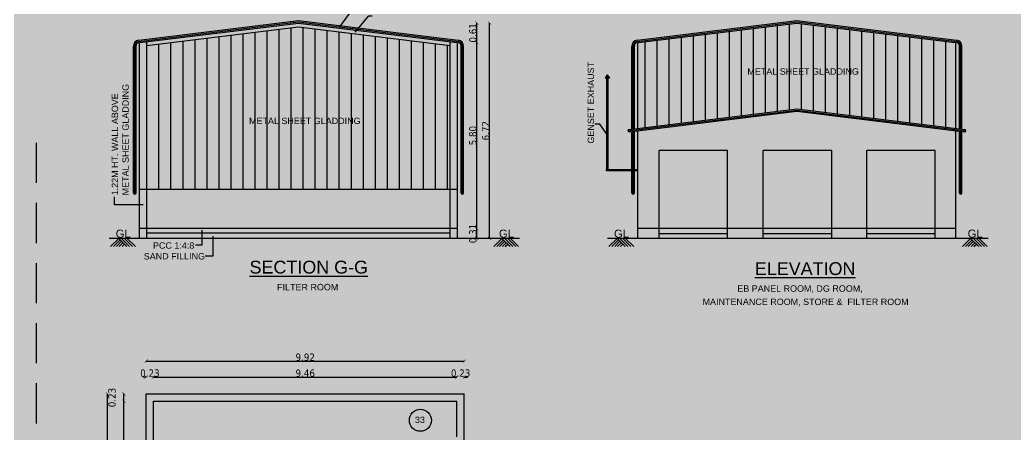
# Model space of a CAD drawing. Header units: metres. Extents: x 0 to 11269, y -5244 to -4054.
# Drawn here: x 10442.17 to 10473.21, y -4826.11 to -4813.19 of the extents above; entities that cross this region are included whole.
import ezdxf

# ---------------------------------------------------------------- set-up
doc = ezdxf.new("R2010")
doc.units = ezdxf.units.M
doc.header["$MEASUREMENT"] = 0
doc.header["$PDMODE"] = 2
doc.linetypes.add('HIDDEN', pattern=[0.375, 0.25, -0.125])
for name, color, linetype in [('2CON', 5, 'Continuous'), ('3CON', 3, 'Continuous'), ('BOUNDARY', 6, 'Continuous'), ('DIM', 3, 'Continuous'), ('DIST_EXIT', 7, 'Continuous'), ('TEX', 2, 'Continuous')]:
    doc.layers.add(name, color=color, linetype=linetype)
doc.styles.get("Standard").update_dxf_attribs({"font": 'arial.ttf'})
doc.styles.add('STYLE1', font='tahoma.ttf', dxfattribs={"height": 0.23})
doc.styles.add('SUBBU3', font='swissl.ttf', dxfattribs={"width": 0.8})
doc.dimstyles.new('300', dxfattribs={"dimscale": 0.1, "dimtxt": 500, "dimasz": 2000, "dimexe": 400, "dimexo": 1500, "dimgap": 0, "dimtad": 1, "dimlfac": 0.001, "dimzin": 0, "dimdsep": 46, "dimtxsty": 'Standard', "dimcen": 800, "dimse1": 1, "dimse2": 1, "dimclrd": 1, "dimclre": 5, "dimclrt": 3, "dimadec": 0, "dimazin": 0, "dimtfac": 1, "dimtix": 1, "dimtofl": 0, "dimtmove": 1, "dimatfit": 3, "dimfxl": 0, "dimtolj": 1, "dimtzin": 0, "dimarcsym": 0})
doc.dimstyles.new('FLOOR PLAN', dxfattribs={"dimtxt": 0.4, "dimasz": 0.1, "dimexe": 0.18, "dimexo": 0.0625, "dimgap": 0, "dimtad": 1, "dimzin": 0, "dimdsep": 46, "dimtxsty": 'Standard', "dimblk": 'ARCHTICK', "dimcen": 0.09, "dimse1": 1, "dimse2": 1, "dimclrd": 254, "dimclrt": 3, "dimadec": 0, "dimazin": 0, "dimtfac": 1, "dimtix": 1, "dimtofl": 0, "dimtmove": 1, "dimatfit": 0, "dimfxl": 0, "dimtolj": 1, "dimtzin": 0, "dimlwd": -1, "dimarcsym": 0})
doc.dimstyles.new('GG', dxfattribs={"dimscale": 0.1, "dimtxt": 2000, "dimasz": 2000, "dimexe": 400, "dimexo": 1500, "dimgap": 0.08, "dimtad": 1, "dimlfac": 0.001, "dimzin": 0, "dimdsep": 46, "dimtxsty": 'Standard', "dimcen": 800, "dimse1": 1, "dimse2": 1, "dimclrd": 1, "dimclre": 5, "dimclrt": 3, "dimadec": 0, "dimazin": 0, "dimtfac": 1, "dimtix": 1, "dimtofl": 0, "dimtmove": 0, "dimatfit": 3, "dimfxl": 0, "dimtolj": 1, "dimtzin": 0, "dimarcsym": 0})

# ---------------------------------------------------------------- blocks, each defined once
blk = doc.blocks.new('_ArchTick')
at = {"color": 0, "lineweight": 0, "const_width": 0.15}
blk.add_lwpolyline([(-0.5, -0.5), (0.5, 0.5)], dxfattribs=at)
blk = doc.blocks.new('*D398')
at = {"layer": 'DEFPOINTS', "color": 0, "linetype": 'ByBlock', "ltscale": 100}
for p in [(10456.029, -4823.833), (10446.109, -4825.458), (10456.029, -4825.458)]:
    blk.add_point(p, dxfattribs=at)
at = {"layer": 'DIM', "color": 254, "linetype": 'HIDDEN', "ltscale": 100}
blk.add_line((10446.109, -4823.833), (10456.029, -4823.833), dxfattribs=at)
at = {"layer": 'DIM', "color": 254, "linetype": 'ByBlock', "ltscale": 100, "xscale": 0.1, "yscale": 0.1, "zscale": 0.1, "rotation": 180}
blk.add_blockref('_ArchTick', (10446.109, -4823.833), dxfattribs=at)
at = {"layer": 'DIM', "color": 254, "linetype": 'ByBlock', "ltscale": 100, "xscale": 0.1, "yscale": 0.1, "zscale": 0.1}
blk.add_blockref('_ArchTick', (10456.029, -4823.833), dxfattribs=at)
at = {"layer": 'DIM', "color": 3, "linetype": 'ByBlock', "ltscale": 100, "insert": (10451.069, -4823.714), "char_height": 0.23, "attachment_point": 5, "style": 'STYLE1'}
blk.add_mtext('\\A1;9.92', dxfattribs=at)
blk = doc.blocks.new('*D402')
at = {"layer": 'DEFPOINTS', "color": 0, "linetype": 'ByBlock', "ltscale": 100}
for p in [(10446.109, -4824.332), (10446.109, -4825.211), (10446.339, -4825.441)]:
    blk.add_point(p, dxfattribs=at)
at = {"layer": 'DIM', "color": 254, "linetype": 'HIDDEN', "ltscale": 100}
for p, q in [((10446.109, -4824.332), (10446.009, -4824.332)), ((10446.339, -4824.332), (10446.439, -4824.332))]:
    blk.add_line(p, q, dxfattribs=at)
at = {"layer": 'DIM', "color": 254, "linetype": 'ByBlock', "ltscale": 100, "xscale": 0.1, "yscale": 0.1, "zscale": 0.1}
blk.add_blockref('_ArchTick', (10446.109, -4824.332), dxfattribs=at)
at = {"layer": 'DIM', "color": 254, "linetype": 'ByBlock', "ltscale": 100, "xscale": 0.1, "yscale": 0.1, "zscale": 0.1, "rotation": 180}
blk.add_blockref('_ArchTick', (10446.339, -4824.332), dxfattribs=at)
at = {"layer": 'DIM', "color": 3, "linetype": 'ByBlock', "ltscale": 100, "insert": (10446.224, -4824.212), "char_height": 0.23, "attachment_point": 5, "style": 'STYLE1'}
blk.add_mtext('\\A1;0.23', dxfattribs=at)
blk = doc.blocks.new('*D403')
at = {"layer": 'DEFPOINTS', "color": 0, "linetype": 'ByBlock', "ltscale": 100}
for p in [(10455.799, -4824.332), (10446.339, -4825.441), (10455.799, -4825.441)]:
    blk.add_point(p, dxfattribs=at)
at = {"layer": 'DIM', "color": 254, "linetype": 'HIDDEN', "ltscale": 100}
blk.add_line((10446.339, -4824.332), (10455.799, -4824.332), dxfattribs=at)
at = {"layer": 'DIM', "color": 254, "linetype": 'ByBlock', "ltscale": 100, "xscale": 0.1, "yscale": 0.1, "zscale": 0.1, "rotation": 180}
blk.add_blockref('_ArchTick', (10446.339, -4824.332), dxfattribs=at)
at = {"layer": 'DIM', "color": 254, "linetype": 'ByBlock', "ltscale": 100, "xscale": 0.1, "yscale": 0.1, "zscale": 0.1}
blk.add_blockref('_ArchTick', (10455.799, -4824.332), dxfattribs=at)
at = {"layer": 'DIM', "color": 3, "linetype": 'ByBlock', "ltscale": 100, "insert": (10451.069, -4824.212), "char_height": 0.23, "attachment_point": 5, "style": 'STYLE1'}
blk.add_mtext('\\A1;9.46', dxfattribs=at)
blk = doc.blocks.new('*D404')
at = {"layer": 'DEFPOINTS', "color": 0, "linetype": 'ByBlock', "ltscale": 100}
for p in [(10456.029, -4824.332), (10455.799, -4825.441), (10456.029, -4825.441)]:
    blk.add_point(p, dxfattribs=at)
at = {"layer": 'DIM', "color": 254, "linetype": 'HIDDEN', "ltscale": 100}
for p, q in [((10455.799, -4824.332), (10455.699, -4824.332)), ((10456.029, -4824.332), (10456.129, -4824.332))]:
    blk.add_line(p, q, dxfattribs=at)
at = {"layer": 'DIM', "color": 254, "linetype": 'ByBlock', "ltscale": 100, "xscale": 0.1, "yscale": 0.1, "zscale": 0.1}
blk.add_blockref('_ArchTick', (10455.799, -4824.332), dxfattribs=at)
at = {"layer": 'DIM', "color": 254, "linetype": 'ByBlock', "ltscale": 100, "xscale": 0.1, "yscale": 0.1, "zscale": 0.1, "rotation": 180}
blk.add_blockref('_ArchTick', (10456.029, -4824.332), dxfattribs=at)
at = {"layer": 'DIM', "color": 3, "linetype": 'ByBlock', "ltscale": 100, "insert": (10455.914, -4824.212), "char_height": 0.23, "attachment_point": 5, "style": 'STYLE1'}
blk.add_mtext('\\A1;0.23', dxfattribs=at)
blk = doc.blocks.new('*D407')
at = {"layer": 'DEFPOINTS', "color": 0, "linetype": 'ByBlock', "ltscale": 100}
for p in [(10445.416, -4825.086), (10446.339, -4825.086), (10446.339, -4829.286)]:
    blk.add_point(p, dxfattribs=at)
at = {"layer": 'DIM', "color": 254, "linetype": 'HIDDEN', "ltscale": 100}
blk.add_line((10445.416, -4829.286), (10445.416, -4825.086), dxfattribs=at)
at = {"layer": 'DIM', "color": 254, "linetype": 'ByBlock', "ltscale": 100, "xscale": 0.1, "yscale": 0.1, "zscale": 0.1}
for p, rotation in [((10445.416, -4825.086), 90), ((10445.416, -4829.286), 270)]:
    blk.add_blockref('_ArchTick', p, dxfattribs=dict(at, rotation=rotation))
at = {"layer": 'DIM', "color": 3, "linetype": 'ByBlock', "ltscale": 100, "insert": (10445.296, -4827.186), "char_height": 0.23, "attachment_point": 5, "rotation": 90, "style": 'STYLE1'}
blk.add_mtext('\\A1;4.20', dxfattribs=at)
blk = doc.blocks.new('*D408')
at = {"layer": 'DEFPOINTS', "color": 0, "linetype": 'ByBlock', "ltscale": 100}
for p in [(10445.416, -4824.856), (10446.339, -4824.856), (10446.339, -4825.086)]:
    blk.add_point(p, dxfattribs=at)
at = {"layer": 'DIM', "color": 254, "linetype": 'HIDDEN', "ltscale": 100}
blk.add_line((10445.416, -4825.086), (10445.416, -4824.856), dxfattribs=at)
at = {"layer": 'DIM', "color": 254, "linetype": 'ByBlock', "ltscale": 100, "xscale": 0.1, "yscale": 0.1, "zscale": 0.1}
for p, rotation in [((10445.416, -4824.856), 90), ((10445.416, -4825.086), 270)]:
    blk.add_blockref('_ArchTick', p, dxfattribs=dict(at, rotation=rotation))
at = {"layer": 'DIM', "color": 3, "linetype": 'ByBlock', "ltscale": 100, "insert": (10445.043, -4824.971), "char_height": 0.23, "attachment_point": 5, "rotation": 90, "style": 'STYLE1'}
blk.add_mtext('\\A1;0.23', dxfattribs=at)
blk = doc.blocks.new('*D409')
at = {"layer": 'DEFPOINTS', "color": 0, "linetype": 'ByBlock', "ltscale": 100}
for p in [(10444.901, -4824.856), (10446.256, -4824.856), (10446.256, -4840.176)]:
    blk.add_point(p, dxfattribs=at)
at = {"layer": 'DIM', "color": 254, "linetype": 'HIDDEN', "ltscale": 100}
blk.add_line((10444.901, -4840.176), (10444.901, -4824.856), dxfattribs=at)
at = {"layer": 'DIM', "color": 254, "linetype": 'ByBlock', "ltscale": 100, "xscale": 0.1, "yscale": 0.1, "zscale": 0.1}
for p, rotation in [((10444.901, -4824.856), 90), ((10444.901, -4840.176), 270)]:
    blk.add_blockref('_ArchTick', p, dxfattribs=dict(at, rotation=rotation))
at = {"layer": 'DIM', "color": 3, "linetype": 'ByBlock', "ltscale": 100, "insert": (10444.782, -4832.516), "char_height": 0.23, "attachment_point": 5, "rotation": 90, "style": 'STYLE1'}
blk.add_mtext('\\A1;15.32', dxfattribs=at)
blk = doc.blocks.new('*D410')
at = {"layer": 'DEFPOINTS', "color": 0, "linetype": 'ByBlock', "ltscale": 100}
for p in [(10455.973, -4819.702), (10456.418, -4819.702), (10455.973, -4820.007)]:
    blk.add_point(p, dxfattribs=at)
at = {"layer": 'DIM', "color": 254, "linetype": 'HIDDEN', "ltscale": 100}
blk.add_line((10456.418, -4820.007), (10456.418, -4819.702), dxfattribs=at)
at = {"layer": 'DIM', "color": 254, "linetype": 'ByBlock', "ltscale": 100, "xscale": 0.1, "yscale": 0.1, "zscale": 0.1}
for p, rotation in [((10456.418, -4819.702), 90), ((10456.418, -4820.007), 270)]:
    blk.add_blockref('_ArchTick', p, dxfattribs=dict(at, rotation=rotation))
at = {"layer": 'DIM', "color": 3, "linetype": 'ByBlock', "ltscale": 100, "insert": (10456.298, -4819.855), "char_height": 0.23, "attachment_point": 5, "rotation": 90, "style": 'STYLE1'}
blk.add_mtext('\\A1;0.31', dxfattribs=at)
blk = doc.blocks.new('*D411')
at = {"layer": 'DEFPOINTS', "color": 0, "linetype": 'ByBlock', "ltscale": 100}
for p in [(10455.973, -4813.9), (10456.418, -4813.9), (10455.973, -4819.702)]:
    blk.add_point(p, dxfattribs=at)
at = {"layer": 'DIM', "color": 254, "linetype": 'HIDDEN', "ltscale": 100}
blk.add_line((10456.418, -4819.702), (10456.418, -4813.9), dxfattribs=at)
at = {"layer": 'DIM', "color": 254, "linetype": 'ByBlock', "ltscale": 100, "xscale": 0.1, "yscale": 0.1, "zscale": 0.1}
for p, rotation in [((10456.418, -4813.9), 90), ((10456.418, -4819.702), 270)]:
    blk.add_blockref('_ArchTick', p, dxfattribs=dict(at, rotation=rotation))
at = {"layer": 'DIM', "color": 3, "linetype": 'ByBlock', "ltscale": 100, "insert": (10456.298, -4816.801), "char_height": 0.23, "attachment_point": 5, "rotation": 90, "style": 'STYLE1'}
blk.add_mtext('\\A1;5.80', dxfattribs=at)
blk = doc.blocks.new('*D412')
at = {"layer": 'DEFPOINTS', "color": 0, "linetype": 'ByBlock', "ltscale": 100}
for p in [(10451.013, -4813.29), (10456.418, -4813.29), (10455.973, -4813.9)]:
    blk.add_point(p, dxfattribs=at)
at = {"layer": 'DIM', "color": 254, "linetype": 'HIDDEN', "ltscale": 100}
blk.add_line((10456.418, -4813.9), (10456.418, -4813.29), dxfattribs=at)
at = {"layer": 'DIM', "color": 254, "linetype": 'ByBlock', "ltscale": 100, "xscale": 0.1, "yscale": 0.1, "zscale": 0.1}
for p, rotation in [((10456.418, -4813.29), 90), ((10456.418, -4813.9), 270)]:
    blk.add_blockref('_ArchTick', p, dxfattribs=dict(at, rotation=rotation))
at = {"layer": 'DIM', "color": 3, "linetype": 'ByBlock', "ltscale": 100, "insert": (10456.298, -4813.595), "char_height": 0.23, "attachment_point": 5, "rotation": 90, "style": 'STYLE1'}
blk.add_mtext('\\A1;0.61', dxfattribs=at)
blk = doc.blocks.new('*D413')
at = {"layer": 'DEFPOINTS', "color": 0, "linetype": 'ByBlock', "ltscale": 100}
for p in [(10456.418, -4813.29), (10456.818, -4813.29), (10456.29, -4820.007)]:
    blk.add_point(p, dxfattribs=at)
at = {"layer": 'DIM', "color": 254, "linetype": 'HIDDEN', "ltscale": 100}
blk.add_line((10456.818, -4820.007), (10456.818, -4813.29), dxfattribs=at)
at = {"layer": 'DIM', "color": 254, "linetype": 'ByBlock', "ltscale": 100, "xscale": 0.1, "yscale": 0.1, "zscale": 0.1}
for p, rotation in [((10456.818, -4813.29), 90), ((10456.818, -4820.007), 270)]:
    blk.add_blockref('_ArchTick', p, dxfattribs=dict(at, rotation=rotation))
at = {"layer": 'DIM', "color": 3, "linetype": 'ByBlock', "ltscale": 100, "insert": (10456.698, -4816.649), "char_height": 0.23, "attachment_point": 5, "rotation": 90, "style": 'STYLE1'}
blk.add_mtext('\\A1;6.72', dxfattribs=at)

msp = doc.modelspace()

# ---------------------------------------------------------------- hatches: boundary and pattern name
at = {"layer": 'DIM', "linetype": 'ByBlock', "ltscale": 100}
h = msp.add_hatch(dxfattribs=at)
h.set_pattern_fill('ANSI31', color=4, scale=3, angle=225, style=0)
h.set_pattern_definition([(270, (4455.8816, 289.0006), (0.375, -1e-16), [])])
h.paths.add_polyline_path([(10450.86007, -4813.40532), (10446.13017, -4813.98704), (10446.13017, -4818.48243), (10455.58997, -4818.48243), (10455.58997, -4813.98704)])
h.paths.add_polyline_path([(10449.26542, -4816.4972), (10452.84646, -4816.4972), (10452.84646, -4816.18697), (10449.26542, -4816.18697)], flags=24)
h = msp.add_hatch(dxfattribs=at)
h.set_pattern_fill('ANSI31', color=4, scale=3, angle=225, style=0)
h.set_pattern_definition([(270, (4471.42294, 270.06307), (0.375, -1e-16), [])])
h.paths.add_polyline_path([(10471.36132, -4816.57243), (10471.36132, -4813.90004), (10466.40142, -4813.29004), (10461.44151, -4813.90004), (10461.44151, -4816.57243), (10466.40142, -4815.96243)])
h.paths.add_polyline_path([(10464.80677, -4814.9548), (10468.38781, -4814.9548), (10468.38781, -4814.64457), (10464.80677, -4814.64457)], flags=24)

# ---------------------------------------------------------------- linework, layer by layer
at = {"layer": '2CON'}
for p, q in [((10444.99921, -4820.25945), (10445.25123, -4820.00743)), ((10445.08831, -4820.25945), (10445.29578, -4820.05198)), ((10445.17741, -4820.25945), (10445.34033, -4820.09653)), ((10445.50324, -4820.25945), (10445.25123, -4820.00743)), ((10445.26651, -4820.25945), (10445.38488, -4820.14108)), ((10445.59234, -4820.25945), (10445.34033, -4820.00743)), ((10445.35561, -4820.25945), (10445.42943, -4820.18563)), ((10445.68144, -4820.25945), (10445.42943, -4820.00743)), ((10445.77054, -4820.25945), (10445.51853, -4820.00743)), ((10456.95154, -4820.25945), (10457.20356, -4820.00743)), ((10457.04064, -4820.25945), (10457.24811, -4820.05198)), ((10457.12974, -4820.25945), (10457.29266, -4820.09653)), ((10457.45557, -4820.25945), (10457.20356, -4820.00743)), ((10457.21884, -4820.25945), (10457.33721, -4820.14108)), ((10457.54467, -4820.25945), (10457.29266, -4820.00743)), ((10457.30794, -4820.25945), (10457.38176, -4820.18563)), ((10457.63377, -4820.25945), (10457.38176, -4820.00743)), ((10457.72287, -4820.25945), (10457.47086, -4820.00743)), ((10460.54056, -4820.25945), (10460.79258, -4820.00743)), ((10460.62966, -4820.25945), (10460.83713, -4820.05198)), ((10460.71876, -4820.25945), (10460.88168, -4820.09653)), ((10461.04459, -4820.25945), (10460.79258, -4820.00743)), ((10460.80786, -4820.25945), (10460.92623, -4820.14108)), ((10461.13369, -4820.25945), (10460.88168, -4820.00743)), ((10460.89696, -4820.25945), (10460.97078, -4820.18563)), ((10461.22279, -4820.25945), (10460.97078, -4820.00743)), ((10461.31189, -4820.25945), (10461.05988, -4820.00743)), ((10471.56843, -4820.25945), (10471.82044, -4820.00743)), ((10471.65753, -4820.25945), (10471.86499, -4820.05198)), ((10471.74663, -4820.25945), (10471.90954, -4820.09653)), ((10472.07245, -4820.25945), (10471.82044, -4820.00743)), ((10471.83573, -4820.25945), (10471.95409, -4820.14108)), ((10472.16155, -4820.25945), (10471.90954, -4820.00743)), ((10471.92483, -4820.25945), (10471.99864, -4820.18563)), ((10472.25065, -4820.25945), (10471.99864, -4820.00743)), ((10472.33975, -4820.25945), (10472.08774, -4820.00743))]:
    msp.add_line(p, q, dxfattribs=at)
at = {"layer": 'DIM', "color": 4, "linetype": 'ByBlock', "ltscale": 100}
for p, q in [((10445.83972, -4813.90747), (10450.86007, -4813.29004)), ((10445.87385, -4813.86328), (10450.86007, -4813.25004)), ((10445.87794, -4813.82277), (10450.86007, -4813.21004)), ((10446.13017, -4813.98704), (10450.86007, -4813.40532)), ((10450.86007, -4813.21004), (10455.84219, -4813.82277)), ((10450.86007, -4813.25004), (10455.84628, -4813.86328)), ((10450.86007, -4813.29004), (10455.88041, -4813.90747)), ((10450.86007, -4813.40532), (10455.58997, -4813.98704)), ((10461.38107, -4813.90747), (10466.40142, -4813.29004)), ((10461.4152, -4813.86328), (10466.40142, -4813.25004)), ((10461.41929, -4813.82277), (10466.40142, -4813.21004)), ((10466.40142, -4813.21004), (10471.38354, -4813.82277)), ((10466.40142, -4813.25004), (10471.38763, -4813.86328)), ((10466.40142, -4813.29004), (10471.42176, -4813.90747)), ((10445.71157, -4818.58946), (10445.71157, -4814.01953)), ((10445.75157, -4818.62946), (10445.75157, -4814.00961)), ((10445.79157, -4818.58946), (10445.79157, -4813.98658)), ((10445.90017, -4820.00743), (10445.90017, -4813.90004)), ((10446.13017, -4820.00743), (10446.13017, -4813.87175)), ((10455.58997, -4820.00743), (10455.58997, -4813.87175)), ((10455.81997, -4820.00743), (10455.81997, -4813.90004)), ((10455.92856, -4818.58946), (10455.92856, -4813.98658)), ((10455.96856, -4818.62946), (10455.96856, -4814.00961)), ((10456.00856, -4818.58946), (10456.00856, -4814.01953)), ((10461.25292, -4816.59563), (10461.25292, -4814.01953)), ((10461.29292, -4816.59071), (10461.29292, -4814.00961)), ((10461.33292, -4816.58579), (10461.33292, -4813.98658)), ((10461.44151, -4816.57243), (10461.44151, -4813.90004)), ((10471.36132, -4816.57243), (10471.36132, -4813.90004)), ((10471.46991, -4816.58579), (10471.46991, -4813.98658)), ((10471.50991, -4816.59071), (10471.50991, -4814.00961)), ((10471.54991, -4816.59563), (10471.54991, -4814.01953)), ((10461.16655, -4816.60625), (10466.40142, -4815.96243)), ((10466.40142, -4815.96243), (10471.63628, -4816.60625)), ((10461.13199, -4816.6505), (10466.40142, -4816.00243)), ((10461.17624, -4816.68506), (10466.40142, -4816.04243)), ((10466.40142, -4816.00243), (10471.67084, -4816.6505)), ((10466.40142, -4816.04243), (10471.62659, -4816.68506)), ((10461.25292, -4818.58946), (10461.25292, -4816.67563)), ((10461.29292, -4818.62946), (10461.29292, -4816.67071)), ((10461.33292, -4818.58946), (10461.33292, -4816.66579)), ((10461.44151, -4820.00743), (10461.44151, -4816.65243)), ((10471.36132, -4820.00743), (10471.36132, -4816.65243)), ((10471.36132, -4820.00743), (10471.36132, -4816.65243)), ((10471.46991, -4818.58946), (10471.46991, -4816.66579)), ((10471.50991, -4818.62946), (10471.50991, -4816.67071)), ((10471.54991, -4818.58946), (10471.54991, -4816.67563)), ((10462.102, -4820.00743), (10462.102, -4817.26243)), ((10464.237, -4817.26243), (10462.102, -4817.26243)), ((10464.237, -4820.00743), (10464.237, -4817.26243)), ((10465.35355, -4820.00743), (10465.35355, -4817.26243)), ((10467.48855, -4817.26243), (10465.35355, -4817.26243)), ((10467.48855, -4820.00743), (10467.48855, -4817.26243)), ((10468.58355, -4820.00743), (10468.58355, -4817.26243)), ((10470.71855, -4817.26243), (10468.58355, -4817.26243)), ((10470.71855, -4820.00743), (10470.71855, -4817.26243)), ((10455.81997, -4818.48243), (10445.90017, -4818.48243)), ((10455.81997, -4819.70243), (10445.90017, -4819.70243)), ((10455.58997, -4819.84228), (10446.13017, -4819.84228)), ((10471.36132, -4819.70243), (10461.44151, -4819.70243)), ((10464.237, -4819.86471), (10462.102, -4819.86471)), ((10467.48855, -4819.86471), (10465.35355, -4819.86471)), ((10470.71855, -4819.86471), (10468.58355, -4819.86471)), ((10457.74563, -4820.00743), (10444.95371, -4820.00743)), ((10472.36251, -4820.00743), (10460.49506, -4820.00743)), ((10446.10893, -4833.7157), (10446.10893, -4824.8557)), ((10446.10893, -4824.8557), (10456.02874, -4824.8557)), ((10456.02874, -4832.6157), (10456.02874, -4824.8557)), ((10446.33893, -4833.7157), (10446.33893, -4825.0857)), ((10446.33893, -4825.0857), (10455.79874, -4825.0857)), ((10455.79874, -4826.19851), (10455.79874, -4825.0857))]:
    msp.add_line(p, q, dxfattribs=at)
at = {"layer": 'DIM', "color": 1, "linetype": 'ByBlock', "ltscale": 100}
for p, q in [((10460.4888, -4814.90312), (10460.42166, -4815.0134)), ((10460.55594, -4815.0134), (10460.42166, -4815.0134)), ((10460.4888, -4814.90312), (10460.55594, -4815.0134))]:
    msp.add_line(p, q, dxfattribs=at)
for points in [[(10460.51146, -4817.85402), (10460.51146, -4815.0134), (10460.46613, -4815.0134), (10460.46613, -4817.87656)], [(10461.44151, -4817.89911), (10460.46613, -4817.89911), (10460.46613, -4817.85402), (10461.44151, -4817.85402)]]:
    msp.add_lwpolyline(points, dxfattribs=at)
msp.add_lwpolyline([(10460.49485, -4814.99425), (10460.48247, -4814.99425), (10460.48247, -4814.94501), (10460.49485, -4814.94501)], close=True, dxfattribs=at)
at = {"layer": 'DIM', "color": 4, "linetype": 'ByBlock', "ltscale": 100}
msp.add_circle((10454.65835, -4825.68116), 0.34298, dxfattribs=at)
for centre, radius, start, end in [((10445.90981, -4814.01844), 0.19824, 99.249852, 180.316736), ((10445.9031, -4814.01198), 0.15155, 101.128985, 179.105448), ((10445.88757, -4813.9908), 0.09609, 119.86607, 177.482316), ((10455.81032, -4814.01844), 0.19824, 359.683264, 80.750148), ((10455.81703, -4814.01198), 0.15155, 0.894552, 78.871015), ((10455.83256, -4813.9908), 0.09609, 2.517684, 60.13393), ((10461.45116, -4814.01844), 0.19824, 99.249852, 180.316736), ((10461.44445, -4814.01198), 0.15155, 101.128985, 179.105448), ((10461.42892, -4813.9908), 0.09609, 119.86607, 177.482316), ((10471.35167, -4814.01844), 0.19824, 359.683264, 80.750148), ((10471.35838, -4814.01198), 0.15155, 0.894552, 78.871015), ((10471.37391, -4813.9908), 0.09609, 2.517684, 60.13393), ((10461.17139, -4816.64566), 0.0397, 97.011389, 277.011389), ((10471.63144, -4816.64566), 0.0397, 262.988611, 82.988611), ((10445.75157, -4818.58946), 0.04, 180, 0), ((10455.96856, -4818.58946), 0.04, 180, 0), ((10461.29292, -4818.58946), 0.04, 180, 0), ((10471.50991, -4818.58946), 0.04, 180, 0)]:
    msp.add_arc(centre, radius, start, end, dxfattribs=at)
at = {"layer": 'DIST_EXIT', "linetype": 'HIDDEN', "ltscale": 5}
msp.add_line((10442.6734, -4817.02661), (10442.6734, -4872.41671), dxfattribs=at)

# ---------------------------------------------------------------- texts
at = {"color": 2}
for p in [(10445.15731, -4819.98404), (10457.10964, -4819.98404), (10460.69866, -4819.98404), (10471.72653, -4819.98404)]:
    msp.add_text('GL', height=0.25, dxfattribs=at).set_placement(p)
at = {"layer": '2CON', "color": 3, "linetype": 'Continuous'}
for s, p in [('GENSET EXHAUST', (10460.07612, -4817.04874)), ('METAL SHEET GLADDING', (10445.56433, -4818.66303)), ('1.22M HT. WALL ABOVE', (10445.2329, -4818.66303))]:
    msp.add_text(s, height=0.2, rotation=90, dxfattribs=at).set_placement(p)
for p in [(10464.85848, -4814.89968), (10449.31713, -4816.44209)]:
    msp.add_text('METAL SHEET GLADDING', height=0.2, dxfattribs=at).set_placement(p)
at = {"layer": '2CON', "color": 6, "linetype": 'Continuous'}
msp.add_text('33', height=0.2, dxfattribs=at).set_placement((10454.48972, -4825.76493))
at = {"layer": '3CON', "lineweight": 30}
for s, p in [('PCC 1:4:8', (10446.32077, -4820.32888)), ('SAND FILLING', (10446.03298, -4820.66459))]:
    msp.add_text(s, height=0.2, dxfattribs=at).set_placement(p)
at = {"layer": '3CON'}
for s, p in [('FILTER ROOM', (10450.19081, -4821.62543)), ('EB PANEL ROOM, DG ROOM,', (10464.54314, -4821.67124)), ('MAINTENANCE ROOM, STORE &  FILTER ROOM', (10463.46047, -4822.08483))]:
    msp.add_text(s, height=0.2, dxfattribs=at).set_placement(p)
at = {"layer": 'TEX', "style": 'SUBBU3'}
for s, p in [('%%USECTION G-G', (10449.33183, -4821.10309)), ('%%UELEVATION', (10465.09104, -4821.1489))]:
    msp.add_text(s, height=0.4, dxfattribs=at).set_placement(p)

# ---------------------------------------------------------------- dimensions: what is measured, and where the dimension line sits
at = {"layer": 'DIM', "color": 4, "linetype": 'ByBlock', "ltscale": 100}
for base, p1, p2, picture, middle in [((10456.41778, -4813.29004), (10455.97259, -4813.90004), (10451.01268, -4813.29004), '*D412', (10456.29807, -4813.59504)), ((10456.41778, -4813.90004), (10455.97259, -4819.70243), (10455.97259, -4813.90004), '*D411', (10456.29752, -4816.80124))]:
    dim = msp.add_linear_dim(base=base, p1=p1, p2=p2, angle=90, dimstyle='FLOOR PLAN', override={"dimtxsty": 'STYLE1'}, dxfattribs=at)
    dim.commit()
    dim.dimension.update_dxf_attribs({"geometry": picture, "text_midpoint": middle})
at = {"layer": 'DIM', "color": 1, "linetype": 'ByBlock', "ltscale": 100}
for base, p1, p2, picture, middle in [((10456.81813, -4813.29004), (10456.29005, -4820.00743), (10456.41778, -4813.29004), '*D413', (10456.69834, -4816.64874)), ((10444.90144, -4824.8557), (10446.25566, -4840.1757), (10446.25566, -4824.8557), '*D409', (10444.78165, -4832.5157)), ((10445.41574, -4825.0857), (10446.33893, -4829.2857), (10446.33893, -4825.0857), '*D407', (10445.29595, -4827.1857))]:
    dim = msp.add_linear_dim(base=base, p1=p1, p2=p2, angle=90, dimstyle='FLOOR PLAN', override={"dimtxsty": 'STYLE1'}, dxfattribs=at)
    dim.commit()
    dim.dimension.update_dxf_attribs({"geometry": picture, "text_midpoint": middle})
for base, p1, p2, picture, middle in [((10456.4177764496, -4819.7024337062), (10455.9725850801, -4820.0074337062), (10455.9725850801, -4819.7024337062), '*D410', (10456.4177764496, -4819.8549337062)), ((10445.41574, -4824.8557), (10446.33893, -4825.0857), (10446.33893, -4824.8557), '*D408', (10445.16275, -4824.9707))]:
    dim = msp.add_linear_dim(base=base, p1=p1, p2=p2, angle=90, dimstyle='FLOOR PLAN', override={"dimtxsty": 'STYLE1'}, dxfattribs=at)
    dim.commit()
    dim.dimension.update_dxf_attribs({"geometry": picture, "text_midpoint": middle, "dimtype": 160})
at = {"layer": 'DIM', "color": 4, "linetype": 'ByBlock', "ltscale": 100}
for base, p1, p2, picture, middle in [((10456.02874, -4823.83321), (10446.10893, -4825.45837), (10456.02874, -4825.45837), '*D398', (10451.06884, -4823.71357)), ((10446.10893, -4824.33187), (10446.33893, -4825.44123), (10446.10893, -4825.21123), '*D402', (10446.22393, -4824.21208)), ((10455.79874, -4824.33187), (10446.33893, -4825.44123), (10455.79874, -4825.44123), '*D403', (10451.06884, -4824.21216)), ((10456.02874, -4824.33187), (10455.79874, -4825.44123), (10456.02874, -4825.44123), '*D404', (10455.91374, -4824.21208))]:
    dim = msp.add_linear_dim(base=base, p1=p1, p2=p2, dimstyle='FLOOR PLAN', override={"dimtxsty": 'STYLE1'}, dxfattribs=at)
    dim.commit()
    dim.dimension.update_dxf_attribs({"geometry": picture, "text_midpoint": middle})

# ---------------------------------------------------------------- leaders
at = {"layer": 'BOUNDARY', "color": 4, "ltscale": 30}
for points in [[(10447.84655, -4819.74964), (10447.84655, -4820.2162), (10447.6489, -4820.2162)], [(10448.19155, -4819.93255), (10448.19155, -4820.56585), (10447.94899, -4820.56585)]]:
    msp.add_leader(points, dimstyle='GG', override={"dimgap": 0.04, "dimtad": 0}, dxfattribs=at)
at = {"layer": 'DIM', "color": 4, "linetype": 'ByBlock', "ltscale": 100}
for points in [[(10433.15647, -4819.53116), (10433.15647, -4818.66873), (10433.45827, -4818.66873)], [(10433.5046, -4819.87773), (10433.5046, -4819.31073), (10433.70224, -4819.31073)], [(10546.99984, -4816.28761), (10546.66645, -4815.62054), (10546.56154, -4815.62054)], [(10452.14664, -4813.40485), (10452.70516, -4812.64263), (10452.96415, -4812.64263)], [(10460.50999, -4816.79493), (10460.25259, -4816.44735), (10460.10104, -4816.44735)], [(10433.58494, -4836.98672), (10433.58494, -4836.12429), (10433.8354, -4836.12429)], [(10433.93307, -4837.33329), (10433.93307, -4836.76629), (10434.14385, -4836.76629)], [(10452.62164, -4813.56996), (10453.04795, -4813.06243), (10453.15911, -4813.06243)], [(10562.89016, -4838.13307), (10562.60599, -4837.39275), (10562.36595, -4837.39275)], [(10466.34126, -4830.87767), (10466.87315, -4830.1518), (10467.13214, -4830.1518)], [(10469.79779, -4853.02942), (10469.79779, -4852.16699), (10469.69016, -4852.16699)], [(10454.64777, -4852.51961), (10454.92718, -4851.75569), (10455.03481, -4851.75569)], [(10469.22829, -4853.64873), (10469.22829, -4852.78631), (10469.12066, -4852.78631)], [(10467.03126, -4831.04582), (10467.37007, -4830.62152), (10467.48123, -4830.62152)], [(10433.6197, -4854.55346), (10433.6197, -4853.69104), (10433.72734, -4853.69104)], [(10464.9503, -4854.53116), (10464.9503, -4853.66873), (10464.84266, -4853.66873)], [(10449.59678, -4853.5424), (10449.8762, -4852.77848), (10449.98383, -4852.77848)], [(10433.96784, -4854.90004), (10433.96784, -4854.33304), (10434.04584, -4854.33304)], [(10464.3808, -4855.19666), (10464.3808, -4854.33423), (10464.27316, -4854.33423)], [(10446.07479, -4836.15356), (10445.7272, -4835.6999), (10445.7272, -4835.54835)], [(10357.44577, -4838.15418), (10357.97765, -4837.42831), (10358.23665, -4837.42831)], [(10540.0576, -4876.08485), (10539.72421, -4875.41778), (10539.6193, -4875.41778)], [(10459.13953, -4829.98967), (10459.59319, -4829.64208), (10459.74474, -4829.64208)], [(10528.43394, -4818.56035), (10527.9761, -4818.512), (10527.9761, -4818.266)], [(10264.78864, -4847.24193), (10265.27058, -4847.164), (10265.27058, -4846.918)], [(10446.01166, -4818.95853), (10445.12518, -4818.95853), (10445.12518, -4818.71253)], [(10399.69303, -4854.95493), (10400.61303, -4854.95493)]]:
    msp.add_leader(points, dimstyle='300', override={"dimgap": 0.04, "dimtad": 0, "dimfxl": 0.1875}, dxfattribs=at)

doc.saveas('drawing.dxf')
